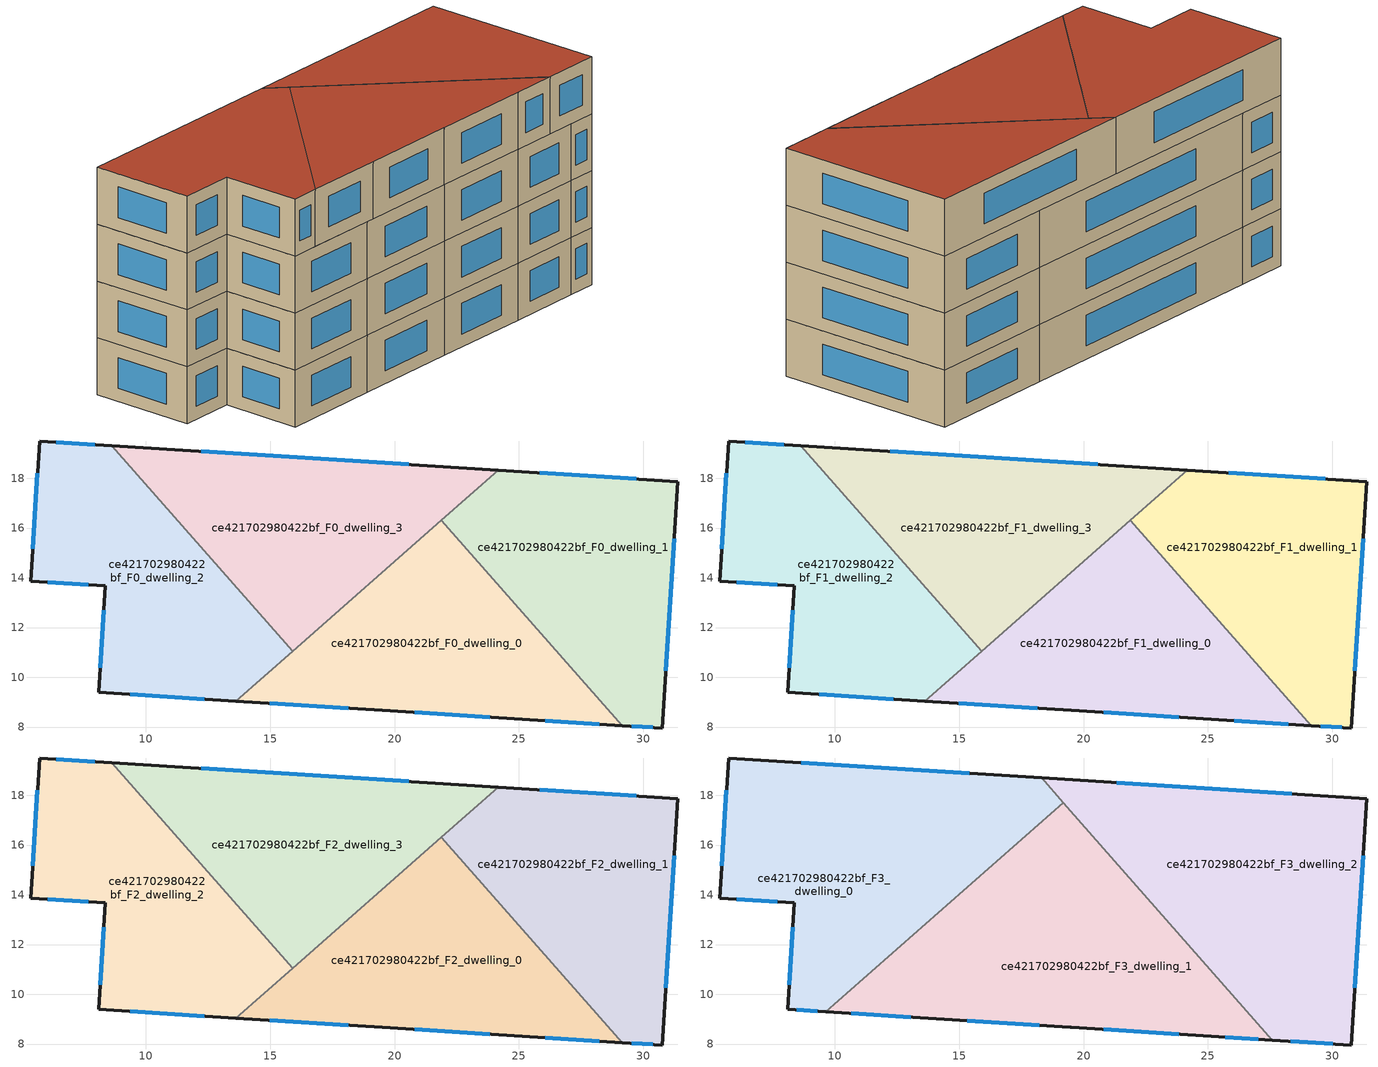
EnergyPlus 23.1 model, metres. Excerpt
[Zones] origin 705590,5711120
ce421702980422bf_F0_dwelling_0
 floor ground (EU_floor_Construction): 21.89,16.32 29.16,8.06 25.12,8.31 19.51,8.67 13.61,9.04 z0
 wall outside (EU_wall_Construction): 13.61,9.04 19.51,8.67 25.12,8.31 29.16,8.06 z0:3
 wall to ce421702980422bf_F0_dwelling_1 (EU_wall_Construction): 29.16,8.06 21.89,16.32 z0:3
 wall to ce421702980422bf_F0_dwelling_3 (EU_wall_Construction): 21.89,16.32 15.9,11.05 z0:3
 wall to ce421702980422bf_F0_dwelling_2 (EU_wall_Construction): 15.9,11.05 13.61,9.04 z0:3
 window (EU_Window_Construction): 26.06,8.25 28.22,8.12 / 20.81,8.59 23.82,8.4 / 14.98,8.96 18.14,8.76 z0.69:2.31
ce421702980422bf_F0_dwelling_1
 floor ground (EU_floor_Construction): 31.39,17.87 30.76,7.96 29.16,8.06 21.89,16.32 24.16,18.33 z0
 wall outside (EU_wall_Construction): 29.16,8.06 30.76,7.96 31.39,17.87 24.16,18.33 z0:3
 wall to ce421702980422bf_F0_dwelling_3 (EU_wall_Construction): 24.16,18.33 21.89,16.32 z0:3
 window (EU_Window_Construction): 29.53,8.04 30.39,7.98 / 29.72,17.97 25.84,18.22 / 30.91,10.25 31.25,15.57 z0.69:2.31
ce421702980422bf_F0_dwelling_2
 floor ground (EU_floor_Construction): 8.62,19.31 15.9,11.05 13.61,9.04 8.1,9.39 8.38,13.68 5.37,13.87 5.73,19.5 z0
 wall outside (EU_wall_Construction): 8.62,19.31 5.73,19.5 5.37,13.87 8.38,13.68 8.1,9.39 13.61,9.04 z0:3
 wall to ce421702980422bf_F0_dwelling_3 (EU_wall_Construction): 15.9,11.05 8.62,19.31 z0:3
 window (EU_Window_Construction): 7.95,19.36 6.4,19.46 / 9.38,9.31 12.34,9.12 / 8.31,12.69 8.17,10.39 / 6.06,13.83 7.68,13.72 / 5.64,18.2 5.45,15.17 z0.69:2.31
ce421702980422bf_F0_dwelling_3
 floor ground (EU_floor_Construction): 24.16,18.33 15.9,11.05 8.62,19.31 z0
 wall outside (EU_wall_Construction): 24.16,18.33 8.62,19.31 z0:3
 window (EU_Window_Construction): 20.57,18.55 12.22,19.09 z0.69:2.31
ce421702980422bf_F1_dwelling_0
 floor to ce421702980422bf_F0_dwelling_0 (EU_floor_Construction): 21.89,16.32 29.16,8.06 25.12,8.31 19.51,8.67 13.61,9.04 z3
 wall outside (EU_wall_Construction): 13.61,9.04 19.51,8.67 25.12,8.31 29.16,8.06 z3:6
 wall to ce421702980422bf_F1_dwelling_1 (EU_wall_Construction): 29.16,8.06 21.89,16.32 z3:6
 wall to ce421702980422bf_F1_dwelling_3 (EU_wall_Construction): 21.89,16.32 15.9,11.05 z3:6
 wall to ce421702980422bf_F1_dwelling_2 (EU_wall_Construction): 15.9,11.05 13.61,9.04 z3:6
 window (EU_Window_Construction): 26.06,8.25 28.22,8.12 / 20.81,8.59 23.82,8.4 / 14.98,8.96 18.14,8.76 z3.69:5.31
ce421702980422bf_F1_dwelling_1
 floor to ce421702980422bf_F0_dwelling_1 (EU_floor_Construction): 31.39,17.87 30.76,7.96 29.16,8.06 21.89,16.32 24.16,18.33 z3
 wall outside (EU_wall_Construction): 29.16,8.06 30.76,7.96 31.39,17.87 24.16,18.33 z3:6
 wall to ce421702980422bf_F1_dwelling_3 (EU_wall_Construction): 24.16,18.33 21.89,16.32 z3:6
 window (EU_Window_Construction): 29.53,8.04 30.39,7.98 / 29.72,17.97 25.84,18.22 / 30.91,10.25 31.25,15.57 z3.69:5.31
ce421702980422bf_F1_dwelling_2
 floor to ce421702980422bf_F0_dwelling_2 (EU_floor_Construction): 8.62,19.31 15.9,11.05 13.61,9.04 8.1,9.39 8.38,13.68 5.37,13.87 5.73,19.5 z3
 wall outside (EU_wall_Construction): 8.62,19.31 5.73,19.5 5.37,13.87 8.38,13.68 8.1,9.39 13.61,9.04 z3:6
 wall to ce421702980422bf_F1_dwelling_3 (EU_wall_Construction): 15.9,11.05 8.62,19.31 z3:6
 window (EU_Window_Construction): 7.95,19.36 6.4,19.46 / 9.38,9.31 12.34,9.12 / 8.31,12.69 8.17,10.39 / 6.06,13.83 7.68,13.72 / 5.64,18.2 5.45,15.17 z3.69:5.31
ce421702980422bf_F1_dwelling_3
 floor to ce421702980422bf_F0_dwelling_3 (EU_floor_Construction): 24.16,18.33 15.9,11.05 8.62,19.31 z3
 wall outside (EU_wall_Construction): 24.16,18.33 8.62,19.31 z3:6
 window (EU_Window_Construction): 20.57,18.55 12.22,19.09 z3.69:5.31
ce421702980422bf_F2_dwelling_0
 floor to ce421702980422bf_F1_dwelling_0 (EU_floor_Construction): 21.89,16.32 29.16,8.06 25.12,8.31 19.51,8.67 13.61,9.04 z6
 wall outside (EU_wall_Construction): 13.61,9.04 19.51,8.67 25.12,8.31 29.16,8.06 z6:9
 wall to ce421702980422bf_F2_dwelling_1 (EU_wall_Construction): 29.16,8.06 21.89,16.32 z6:9
 wall to ce421702980422bf_F2_dwelling_3 (EU_wall_Construction): 21.89,16.32 15.9,11.05 z6:9
 wall to ce421702980422bf_F2_dwelling_2 (EU_wall_Construction): 15.9,11.05 13.61,9.04 z6:9
 window (EU_Window_Construction): 26.06,8.25 28.22,8.12 / 20.81,8.59 23.82,8.4 / 14.98,8.96 18.14,8.76 z6.69:8.31
ce421702980422bf_F2_dwelling_1
 floor to ce421702980422bf_F1_dwelling_1 (EU_floor_Construction): 31.39,17.87 30.76,7.96 29.16,8.06 21.89,16.32 24.16,18.33 z6
 wall outside (EU_wall_Construction): 29.16,8.06 30.76,7.96 31.39,17.87 24.16,18.33 z6:9
 wall to ce421702980422bf_F2_dwelling_3 (EU_wall_Construction): 24.16,18.33 21.89,16.32 z6:9
 window (EU_Window_Construction): 29.53,8.04 30.39,7.98 / 29.72,17.97 25.84,18.22 / 30.91,10.25 31.25,15.57 z6.69:8.31
ce421702980422bf_F2_dwelling_2
 floor to ce421702980422bf_F1_dwelling_2 (EU_floor_Construction): 8.62,19.31 15.9,11.05 13.61,9.04 8.1,9.39 8.38,13.68 5.37,13.87 5.73,19.5 z6
 wall outside (EU_wall_Construction): 8.62,19.31 5.73,19.5 5.37,13.87 8.38,13.68 8.1,9.39 13.61,9.04 z6:9
 wall to ce421702980422bf_F2_dwelling_3 (EU_wall_Construction): 15.9,11.05 8.62,19.31 z6:9
 window (EU_Window_Construction): 7.95,19.36 6.4,19.46 / 9.38,9.31 12.34,9.12 / 8.31,12.69 8.17,10.39 / 6.06,13.83 7.68,13.72 / 5.64,18.2 5.45,15.17 z6.69:8.31
ce421702980422bf_F2_dwelling_3
 floor to ce421702980422bf_F1_dwelling_3 (EU_floor_Construction): 24.16,18.33 15.9,11.05 8.62,19.31 z6
 wall outside (EU_wall_Construction): 24.16,18.33 8.62,19.31 z6:9
 window (EU_Window_Construction): 20.57,18.55 12.22,19.09 z6.69:8.31
 ceiling adiabatic (EU_roof_Construction): 24.16,18.33 18.31,18.7 21.05,15.59 z9
ce421702980422bf_F3_dwelling_0
 floor to ce421702980422bf_F2_dwelling_2 (EU_floor_Construction): 8.62,19.31 14.04,13.16 9.65,9.29 8.1,9.39 8.38,13.68 5.37,13.87 5.73,19.5 z9
 floor to ce421702980422bf_F2_dwelling_3 (EU_floor_Construction): 18.31,18.7 19.19,17.7 14.04,13.16 8.62,19.31 z9
 wall outside (EU_wall_Construction): 18.31,18.7 5.73,19.5 5.37,13.87 8.38,13.68 8.1,9.39 9.65,9.29 z9:12
 wall to ce421702980422bf_F3_dwelling_1 (EU_wall_Construction): 9.65,9.29 19.19,17.7 z9:12
 wall to ce421702980422bf_F3_dwelling_2 (EU_wall_Construction): 19.19,17.7 18.31,18.7 z9:12
 window (EU_Window_Construction): 6.06,13.83 7.68,13.72 / 5.64,18.2 5.45,15.17 / 15.4,18.88 8.64,19.31 / 8.46,9.37 9.29,9.32 / 8.31,12.69 8.17,10.39 z9.69:11.31
 roof outside (EU_roof_Construction): 19.19,17.7 18.31,18.7 5.73,19.5 5.37,13.87 8.38,13.68 8.1,9.39 9.65,9.29 z12
ce421702980422bf_F3_dwelling_1
 floor to ce421702980422bf_F2_dwelling_0 (EU_floor_Construction): 21.05,15.59 27.59,8.16 25.12,8.31 19.51,8.67 19.47,8.68 13.82,9.03 13.62,9.04 z9
 floor to ce421702980422bf_F2_dwelling_2 (EU_floor_Construction): 14.04,13.16 15.9,11.05 13.62,9.04 9.65,9.29 z9
 floor to ce421702980422bf_F2_dwelling_3 (EU_floor_Construction): 19.19,17.7 21.05,15.59 15.9,11.05 14.04,13.16 z9
 wall outside (EU_wall_Construction): 9.65,9.29 14.07,9.01 19.47,8.68 19.51,8.67 25.12,8.31 27.59,8.16 z9:12
 wall to ce421702980422bf_F3_dwelling_2 (EU_wall_Construction): 27.59,8.16 19.19,17.7 z9:12
 window (EU_Window_Construction): 10.67,9.23 13.05,9.08 / 25.69,8.28 27.02,8.19 / 20.81,8.59 23.82,8.4 / 15.32,8.93 18.22,8.76 z9.69:11.31
 roof outside (EU_roof_Construction): 27.59,8.16 19.19,17.7 9.65,9.29 14.07,9.01 19.47,8.68 19.51,8.67 25.12,8.31 z12
ce421702980422bf_F3_dwelling_2
 floor to ce421702980422bf_F2_dwelling_1 (EU_floor_Construction): 31.39,17.87 30.76,7.96 29.16,8.06 21.89,16.32 24.16,18.32 z9
 floor to ce421702980422bf_F2_dwelling_0 (EU_floor_Construction): 21.89,16.32 29.16,8.06 27.59,8.16 21.05,15.59 z9
 floor adiabatic (EU_floor_Construction): 24.16,18.32 21.05,15.59 18.31,18.7 z9
 wall outside (EU_wall_Construction): 27.59,8.16 30.76,7.96 31.39,17.87 18.31,18.7 z9:12
 window (EU_Window_Construction): 30.91,10.25 31.25,15.57 / 28.32,8.11 30.03,8.01 / 28.37,18.06 21.34,18.5 z9.69:11.31
 roof outside (EU_roof_Construction): 30.76,7.96 31.39,17.87 18.31,18.7 27.59,8.16 z12
[Building]
EU S2 Campaign: North Axis=0; Terrain=City; Solar Distribution=FullExterior
[Site:Location]
London: Latitude=51.5; Longitude=-0.5; Time Zone=0; Elevation=25
[SizingPeriod:WeatherFileDays]
AnnualSizingPeriod: Begin Month=1; Begin Day of Month=1; End Month=12; End Day of Month=31; Day of Week for Start Day=Monday; Use Weather File Daylight Saving Period=No; Use Weather File Rain and Snow Indicators=No
[MATERIAL]
EU_InternalMass_Material: Roughness=MediumRough; Thickness=0.1; Conductivity=1; Density=1800; Specific Heat=900; Thermal Absorptance=0.9; Solar Absorptance=0.7; Visible Absorptance=0.7
[MATERIAL:NOMASS] Roughness=MediumRough; Thermal Absorptance=0.9; Solar Absorptance=0.7; Visible Absorptance=0.7
Name | Thermal Resistance
EU_wall_NoMass | 0.635353
EU_roof_NoMass | 0.675062
EU_floor_NoMass | 1.96382
[WINDOWMATERIAL:SIMPLEGLAZINGSYSTEM]
EU_Window_SimpleGlazing: UFactor=2.96269; Solar Heat Gain Coefficient=0.76; Visible Transmittance=0.76
[CONSTRUCTION]
EU_wall_Construction: EU_wall_NoMass
EU_roof_Construction: EU_roof_NoMass
EU_floor_Construction: EU_floor_NoMass
EU_Window_Construction: EU_Window_SimpleGlazing
EU_InternalMass_Construction: EU_InternalMass_Material
[ZONE] Type=1; Multiplier=1; Ceiling Height=autocalculate; Floor Area=autocalculate; Part of Total Floor Area=Yes
Name | Volume
ce421702980422bf_F0_dwelling_0; ce421702980422bf_F1_dwelling_0; ce421702980422bf_F2_dwelling_0 | 181.838
ce421702980422bf_F3_dwelling_0 | 242.421
ce421702980422bf_F0_dwelling_1; ce421702980422bf_F1_dwelling_1; ce421702980422bf_F2_dwelling_1 | 181.82
ce421702980422bf_F3_dwelling_1 | 242.454
ce421702980422bf_F0_dwelling_2; ce421702980422bf_F1_dwelling_2; ce421702980422bf_F2_dwelling_2 | 181.843
ce421702980422bf_F3_dwelling_2 | 242.448
ce421702980422bf_F0_dwelling_3; ce421702980422bf_F1_dwelling_3; ce421702980422bf_F2_dwelling_3 | 181.829
[INTERNALMASS] Construction=EU_InternalMass_Construction
Name | Zone or ZoneList | Surface Area
ce421702980422bf_F0_dwelling_0_EU_InternalMass | ce421702980422bf_F0_dwelling_0 | 60.6141
ce421702980422bf_F0_dwelling_1_EU_InternalMass | ce421702980422bf_F0_dwelling_1 | 60.6067
ce421702980422bf_F0_dwelling_2_EU_InternalMass | ce421702980422bf_F0_dwelling_2 | 60.6143
ce421702980422bf_F0_dwelling_3_EU_InternalMass | ce421702980422bf_F0_dwelling_3 | 60.6097
ce421702980422bf_F1_dwelling_0_EU_InternalMass | ce421702980422bf_F1_dwelling_0 | 60.6141
ce421702980422bf_F1_dwelling_1_EU_InternalMass | ce421702980422bf_F1_dwelling_1 | 60.6067
ce421702980422bf_F1_dwelling_2_EU_InternalMass | ce421702980422bf_F1_dwelling_2 | 60.6143
ce421702980422bf_F1_dwelling_3_EU_InternalMass | ce421702980422bf_F1_dwelling_3 | 60.6097
ce421702980422bf_F2_dwelling_0_EU_InternalMass | ce421702980422bf_F2_dwelling_0 | 60.6141
ce421702980422bf_F2_dwelling_1_EU_InternalMass | ce421702980422bf_F2_dwelling_1 | 60.6067
ce421702980422bf_F2_dwelling_2_EU_InternalMass | ce421702980422bf_F2_dwelling_2 | 60.6143
ce421702980422bf_F2_dwelling_3_EU_InternalMass | ce421702980422bf_F2_dwelling_3 | 60.6097
ce421702980422bf_F3_dwelling_0_EU_InternalMass | ce421702980422bf_F3_dwelling_0 | 80.807
ce421702980422bf_F3_dwelling_1_EU_InternalMass | ce421702980422bf_F3_dwelling_1 | 80.8186
ce421702980422bf_F3_dwelling_2_EU_InternalMass | ce421702980422bf_F3_dwelling_2 | 80.8158
[OTHEREQUIPMENT] Fuel Type=Electricity; Design Level Calculation Method=Watts/Area; Power per Zone Floor Area=1; Fraction Latent=0; Fraction Radiant=0; Fraction Lost=0; Carbon Dioxide Generation Rate=0; EndUse Subcategory=EU_Step8_InternalGains
Name | Zone or ZoneList or Space or SpaceList | Schedule
EU_Step8_InternalGain_ce421702980422bf_F0_dwelling_0_f000 | ce421702980422bf_F0_dwelling_0 | EU_Step8_GainSchedule_ce421702980422bf_F0_dwelling_0_f000
EU_Step8_InternalGain_ce421702980422bf_F0_dwelling_1_f000 | ce421702980422bf_F0_dwelling_1 | EU_Step8_GainSchedule_ce421702980422bf_F0_dwelling_1_f000
EU_Step8_InternalGain_ce421702980422bf_F0_dwelling_2_f000 | ce421702980422bf_F0_dwelling_2 | EU_Step8_GainSchedule_ce421702980422bf_F0_dwelling_2_f000
EU_Step8_InternalGain_ce421702980422bf_F0_dwelling_3_f000 | ce421702980422bf_F0_dwelling_3 | EU_Step8_GainSchedule_ce421702980422bf_F0_dwelling_3_f000
EU_Step8_InternalGain_ce421702980422bf_F1_dwelling_0_f000 | ce421702980422bf_F1_dwelling_0 | EU_Step8_GainSchedule_ce421702980422bf_F1_dwelling_0_f000
EU_Step8_InternalGain_ce421702980422bf_F1_dwelling_1_f000 | ce421702980422bf_F1_dwelling_1 | EU_Step8_GainSchedule_ce421702980422bf_F1_dwelling_1_f000
EU_Step8_InternalGain_ce421702980422bf_F1_dwelling_2_f000 | ce421702980422bf_F1_dwelling_2 | EU_Step8_GainSchedule_ce421702980422bf_F1_dwelling_2_f000
EU_Step8_InternalGain_ce421702980422bf_F1_dwelling_3_f000 | ce421702980422bf_F1_dwelling_3 | EU_Step8_GainSchedule_ce421702980422bf_F1_dwelling_3_f000
EU_Step8_InternalGain_ce421702980422bf_F2_dwelling_0_f000 | ce421702980422bf_F2_dwelling_0 | EU_Step8_GainSchedule_ce421702980422bf_F2_dwelling_0_f000
EU_Step8_InternalGain_ce421702980422bf_F2_dwelling_1_f000 | ce421702980422bf_F2_dwelling_1 | EU_Step8_GainSchedule_ce421702980422bf_F2_dwelling_1_f000
EU_Step8_InternalGain_ce421702980422bf_F2_dwelling_2_f000 | ce421702980422bf_F2_dwelling_2 | EU_Step8_GainSchedule_ce421702980422bf_F2_dwelling_2_f000
EU_Step8_InternalGain_ce421702980422bf_F2_dwelling_3_f000 | ce421702980422bf_F2_dwelling_3 | EU_Step8_GainSchedule_ce421702980422bf_F2_dwelling_3_f000
EU_Step8_InternalGain_ce421702980422bf_F3_dwelling_0_f000 | ce421702980422bf_F3_dwelling_0 | EU_Step8_GainSchedule_ce421702980422bf_F3_dwelling_0_f000
EU_Step8_InternalGain_ce421702980422bf_F3_dwelling_1_f000 | ce421702980422bf_F3_dwelling_1 | EU_Step8_GainSchedule_ce421702980422bf_F3_dwelling_1_f000
EU_Step8_InternalGain_ce421702980422bf_F3_dwelling_2_f000 | ce421702980422bf_F3_dwelling_2 | EU_Step8_GainSchedule_ce421702980422bf_F3_dwelling_2_f000
[ZONEVENTILATION:DESIGNFLOWRATE] Schedule=EU_AlwaysOn; Design Flow Rate Calculation Method=AirChanges/Hour; Air Changes per Hour=0.555504; Ventilation Type=Natural; Fan Pressure Rise=0; Fan Total Efficiency=1; Constant Term Coefficient=1; Temperature Term Coefficient=0; Velocity Term Coefficient=0; Velocity Squared Term Coefficient=0; Minimum Indoor Temperature=-100; Maximum Indoor Temperature=100; Delta Temperature=-100; Minimum Outdoor Temperature=-100; Maximum Outdoor Temperature=100; Maximum Wind Speed=40
Name | Zone or ZoneList or Space or SpaceList
EU_ConstantAir_ce421702980422bf_F0_dwelling_0 | ce421702980422bf_F0_dwelling_0
EU_ConstantAir_ce421702980422bf_F0_dwelling_1 | ce421702980422bf_F0_dwelling_1
EU_ConstantAir_ce421702980422bf_F0_dwelling_2 | ce421702980422bf_F0_dwelling_2
EU_ConstantAir_ce421702980422bf_F0_dwelling_3 | ce421702980422bf_F0_dwelling_3
EU_ConstantAir_ce421702980422bf_F1_dwelling_0 | ce421702980422bf_F1_dwelling_0
EU_ConstantAir_ce421702980422bf_F1_dwelling_1 | ce421702980422bf_F1_dwelling_1
EU_ConstantAir_ce421702980422bf_F1_dwelling_2 | ce421702980422bf_F1_dwelling_2
EU_ConstantAir_ce421702980422bf_F1_dwelling_3 | ce421702980422bf_F1_dwelling_3
EU_ConstantAir_ce421702980422bf_F2_dwelling_0 | ce421702980422bf_F2_dwelling_0
EU_ConstantAir_ce421702980422bf_F2_dwelling_1 | ce421702980422bf_F2_dwelling_1
EU_ConstantAir_ce421702980422bf_F2_dwelling_2 | ce421702980422bf_F2_dwelling_2
EU_ConstantAir_ce421702980422bf_F2_dwelling_3 | ce421702980422bf_F2_dwelling_3
EU_ConstantAir_ce421702980422bf_F3_dwelling_0 | ce421702980422bf_F3_dwelling_0
EU_ConstantAir_ce421702980422bf_F3_dwelling_1 | ce421702980422bf_F3_dwelling_1
EU_ConstantAir_ce421702980422bf_F3_dwelling_2 | ce421702980422bf_F3_dwelling_2
[HVACTEMPLATE:THERMOSTAT] Constant Heating Setpoint=20; Constant Cooling Setpoint=50
EU_HeatOnly_ce421702980422bf_F0_dwelling_0; EU_HeatOnly_ce421702980422bf_F0_dwelling_1; EU_HeatOnly_ce421702980422bf_F0_dwelling_2; EU_HeatOnly_ce421702980422bf_F0_dwelling_3; EU_HeatOnly_ce421702980422bf_F1_dwelling_0; EU_HeatOnly_ce421702980422bf_F1_dwelling_1; EU_HeatOnly_ce421702980422bf_F1_dwelling_2; EU_HeatOnly_ce421702980422bf_F1_dwelling_3; EU_HeatOnly_ce421702980422bf_F2_dwelling_0; EU_HeatOnly_ce421702980422bf_F2_dwelling_1; EU_HeatOnly_ce421702980422bf_F2_dwelling_2; EU_HeatOnly_ce421702980422bf_F2_dwelling_3; EU_HeatOnly_ce421702980422bf_F3_dwelling_0; EU_HeatOnly_ce421702980422bf_F3_dwelling_1; EU_HeatOnly_ce421702980422bf_F3_dwelling_2
[HVACTEMPLATE:ZONE:IDEALLOADSAIRSYSTEM] System Availability Schedule=EU_AlwaysOn; Maximum Heating Supply Air Temperature=50; Minimum Cooling Supply Air Temperature=13; Maximum Heating Supply Air Humidity Ratio=0.0156; Minimum Cooling Supply Air Humidity Ratio=0.0077; Heating Limit=NoLimit; Cooling Limit=NoLimit; Heating Availability Schedule=EU_AlwaysOn; Cooling Availability Schedule=EU_CoolingOff; Dehumidification Control Type=ConstantSensibleHeatRatio; Cooling Sensible Heat Ratio=0.7; Dehumidification Setpoint=60; Humidification Control Type=None; Humidification Setpoint=30; Outdoor Air Method=None; Outdoor Air Flow Rate per Person=0.00944; Outdoor Air Flow Rate per Zone Floor Area=0; Outdoor Air Flow Rate per Zone=0; Demand Controlled Ventilation Type=None; Outdoor Air Economizer Type=NoEconomizer; Heat Recovery Type=None; Sensible Heat Recovery Effectiveness=0.7; Latent Heat Recovery Effectiveness=0.65
Name | Template Thermostat
ce421702980422bf_F0_dwelling_0 | EU_HeatOnly_ce421702980422bf_F0_dwelling_0
ce421702980422bf_F0_dwelling_1 | EU_HeatOnly_ce421702980422bf_F0_dwelling_1
ce421702980422bf_F0_dwelling_2 | EU_HeatOnly_ce421702980422bf_F0_dwelling_2
ce421702980422bf_F0_dwelling_3 | EU_HeatOnly_ce421702980422bf_F0_dwelling_3
ce421702980422bf_F1_dwelling_0 | EU_HeatOnly_ce421702980422bf_F1_dwelling_0
ce421702980422bf_F1_dwelling_1 | EU_HeatOnly_ce421702980422bf_F1_dwelling_1
ce421702980422bf_F1_dwelling_2 | EU_HeatOnly_ce421702980422bf_F1_dwelling_2
ce421702980422bf_F1_dwelling_3 | EU_HeatOnly_ce421702980422bf_F1_dwelling_3
ce421702980422bf_F2_dwelling_0 | EU_HeatOnly_ce421702980422bf_F2_dwelling_0
ce421702980422bf_F2_dwelling_1 | EU_HeatOnly_ce421702980422bf_F2_dwelling_1
ce421702980422bf_F2_dwelling_2 | EU_HeatOnly_ce421702980422bf_F2_dwelling_2
ce421702980422bf_F2_dwelling_3 | EU_HeatOnly_ce421702980422bf_F2_dwelling_3
ce421702980422bf_F3_dwelling_0 | EU_HeatOnly_ce421702980422bf_F3_dwelling_0
ce421702980422bf_F3_dwelling_1 | EU_HeatOnly_ce421702980422bf_F3_dwelling_1
ce421702980422bf_F3_dwelling_2 | EU_HeatOnly_ce421702980422bf_F3_dwelling_2
[SIZING:ZONE] Zone Cooling Design Supply Air Temperature Input Method=SupplyAirTemperature; Zone Cooling Design Supply Air Temperature=13; Zone Heating Design Supply Air Temperature Input Method=SupplyAirTemperature; Zone Heating Design Supply Air Temperature=50; Zone Cooling Design Supply Air Humidity Ratio=0.008; Zone Heating Design Supply Air Humidity Ratio=0.008; Cooling Design Air Flow Method=DesignDay; Cooling Design Air Flow Rate=0; Cooling Minimum Air Flow per Zone Floor Area=0.000762; Cooling Minimum Air Flow=0; Cooling Minimum Air Flow Fraction=0.2; Heating Design Air Flow Method=DesignDay; Heating Design Air Flow Rate=0; Heating Maximum Air Flow per Zone Floor Area=0.002032; Heating Maximum Air Flow=0.141576; Heating Maximum Air Flow Fraction=0.3; Account for Dedicated Outdoor Air System=No; Dedicated Outdoor Air System Control Strategy=NeutralSupplyAir; Dedicated Outdoor Air Low Setpoint Temperature for Design=autosize; Dedicated Outdoor Air High Setpoint Temperature for Design=autosize; Zone Load Sizing Method=Sensible Load Only No Latent Load; Zone Latent Cooling Design Supply Air Humidity Ratio Input Method=HumidityRatioDifference; Zone Cooling Design Supply Air Humidity Ratio Difference=0.005; Zone Latent Heating Design Supply Air Humidity Ratio Input Method=HumidityRatioDifference; Zone Humidification Design Supply Air Humidity Ratio Difference=0.005
ce421702980422bf_F0_dwelling_0; ce421702980422bf_F0_dwelling_1; ce421702980422bf_F0_dwelling_2; ce421702980422bf_F0_dwelling_3; ce421702980422bf_F1_dwelling_0; ce421702980422bf_F1_dwelling_1; ce421702980422bf_F1_dwelling_2; ce421702980422bf_F1_dwelling_3; ce421702980422bf_F2_dwelling_0; ce421702980422bf_F2_dwelling_1; ce421702980422bf_F2_dwelling_2; ce421702980422bf_F2_dwelling_3; ce421702980422bf_F3_dwelling_0; ce421702980422bf_F3_dwelling_1; ce421702980422bf_F3_dwelling_2
[SCHEDULE:CONSTANT]
Name | Hourly Value
EU_AlwaysOn | 1
EU_CoolingOff | 0
[SCHEDULE:FILE] Column Number=1; Rows to Skip at Top=0; Number of Hours of Data=8760; Column Separator=Comma; Interpolate to Timestep=No; Minutes per Item=60; Adjust Schedule for Daylight Savings=Yes
Name | File
EU_Step8_GainSchedule_ce421702980422bf_F0_dwelling_0_f000 | ../../schedules/ce421702980422bf/ce421702980422bf_F0_dwelling_0_f000_gain.csv
EU_Step8_GainSchedule_ce421702980422bf_F0_dwelling_1_f000 | ../../schedules/ce421702980422bf/ce421702980422bf_F0_dwelling_1_f000_gain.csv
EU_Step8_GainSchedule_ce421702980422bf_F0_dwelling_2_f000 | ../../schedules/ce421702980422bf/ce421702980422bf_F0_dwelling_2_f000_gain.csv
EU_Step8_GainSchedule_ce421702980422bf_F0_dwelling_3_f000 | ../../schedules/ce421702980422bf/ce421702980422bf_F0_dwelling_3_f000_gain.csv
EU_Step8_GainSchedule_ce421702980422bf_F1_dwelling_0_f000 | ../../schedules/ce421702980422bf/ce421702980422bf_F1_dwelling_0_f000_gain.csv
EU_Step8_GainSchedule_ce421702980422bf_F1_dwelling_1_f000 | ../../schedules/ce421702980422bf/ce421702980422bf_F1_dwelling_1_f000_gain.csv
EU_Step8_GainSchedule_ce421702980422bf_F1_dwelling_2_f000 | ../../schedules/ce421702980422bf/ce421702980422bf_F1_dwelling_2_f000_gain.csv
EU_Step8_GainSchedule_ce421702980422bf_F1_dwelling_3_f000 | ../../schedules/ce421702980422bf/ce421702980422bf_F1_dwelling_3_f000_gain.csv
EU_Step8_GainSchedule_ce421702980422bf_F2_dwelling_0_f000 | ../../schedules/ce421702980422bf/ce421702980422bf_F2_dwelling_0_f000_gain.csv
EU_Step8_GainSchedule_ce421702980422bf_F2_dwelling_1_f000 | ../../schedules/ce421702980422bf/ce421702980422bf_F2_dwelling_1_f000_gain.csv
EU_Step8_GainSchedule_ce421702980422bf_F2_dwelling_2_f000 | ../../schedules/ce421702980422bf/ce421702980422bf_F2_dwelling_2_f000_gain.csv
EU_Step8_GainSchedule_ce421702980422bf_F2_dwelling_3_f000 | ../../schedules/ce421702980422bf/ce421702980422bf_F2_dwelling_3_f000_gain.csv
EU_Step8_GainSchedule_ce421702980422bf_F3_dwelling_0_f000 | ../../schedules/ce421702980422bf/ce421702980422bf_F3_dwelling_0_f000_gain.csv
EU_Step8_GainSchedule_ce421702980422bf_F3_dwelling_1_f000 | ../../schedules/ce421702980422bf/ce421702980422bf_F3_dwelling_1_f000_gain.csv
EU_Step8_GainSchedule_ce421702980422bf_F3_dwelling_2_f000 | ../../schedules/ce421702980422bf/ce421702980422bf_F3_dwelling_2_f000_gain.csv
